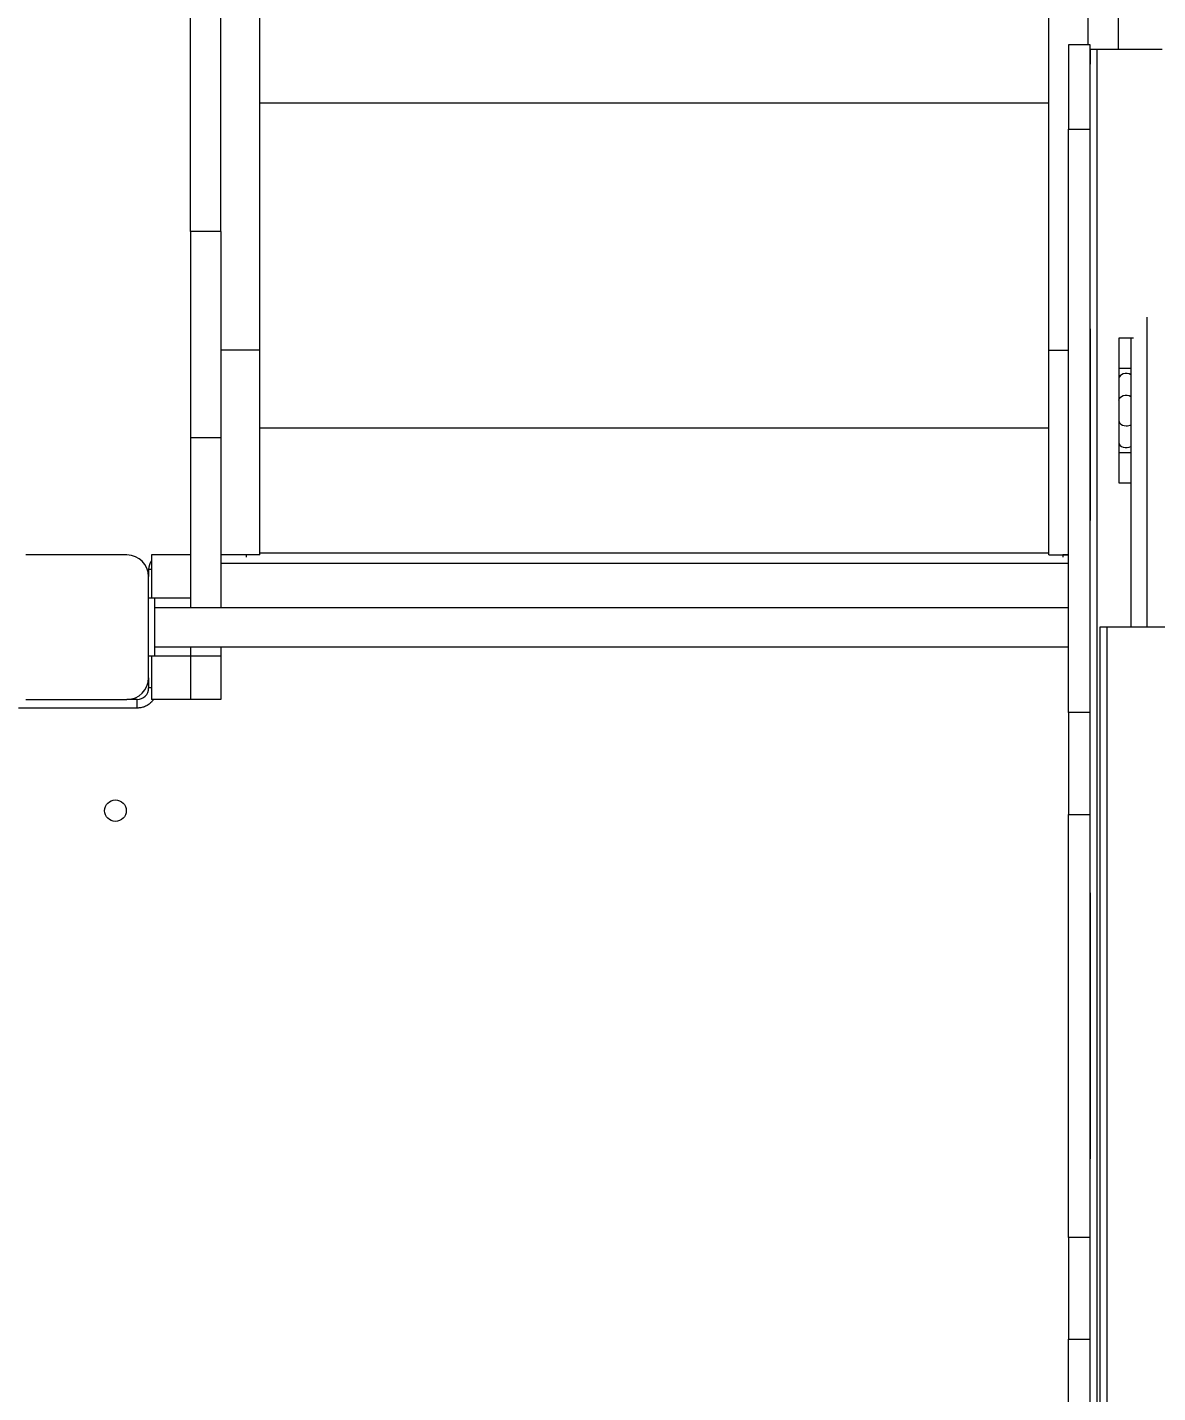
# Model space of a CAD drawing. Header units: millimetres. Extents: x -9110 to 8278, y -6387 to 5914.
# Drawn here: x -2915 to -2133, y 1324 to 2269 of the extents above; entities that cross this region are included whole.
import ezdxf

# ---------------------------------------------------------------- set-up
doc = ezdxf.new("R2010")
doc.units = ezdxf.units.MM
for name, color, linetype in [('DIKOM_ОБЪЕКТ', 7, 'Continuous'), ('DIKOM_РАЗМЕР_ЗОНА', 7, 'Continuous'), ('DIKOM_РАЗМЕР_ОБЪЕКТА', 7, 'Continuous')]:
    doc.layers.add(name, color=color, linetype=linetype)
doc.styles.add('style1', font='arial.ttf', dxfattribs={"width": 0.8})
doc.dimstyles.new('1-50', dxfattribs={"dimtxt": 300, "dimasz": 200, "dimexe": 100, "dimexo": 0, "dimgap": 100, "dimtad": 1, "dimtxsty": 'style1', "dimcen": 200, "dimclrd": 7, "dimclre": 7, "dimclrt": 7, "dimadec": 1, "dimazin": 2, "dimtfac": 1, "dimtmove": 0, "dimatfit": 2, "dimfxl": 0, "dimlwd": 25, "dimlwe": 18, "dimarcsym": 0})

# ---------------------------------------------------------------- blocks, each defined once
blk = doc.blocks.new('*D9')
at = {"layer": 'Defpoints', "color": 0, "transparency": 16777216}
for p in [(-2194.75, 3914.39), (-7206.95, -3406.45), (-367.75, -3406.45)]:
    blk.add_point(p, dxfattribs=at)
at = {"layer": 'DIKOM_РАЗМЕР_ОБЪЕКТА', "color": 7, "lineweight": 18, "transparency": 16777216}
for p, q in [((-2194.75, 3914.39), (-7306.95, 3914.39)), ((-367.75, -3406.45), (-7306.95, -3406.45))]:
    blk.add_line(p, q, dxfattribs=at)
at = {"layer": 'DIKOM_РАЗМЕР_ОБЪЕКТА', "color": 7, "lineweight": 25, "transparency": 16777216}
blk.add_line((-7206.95, 3714.39), (-7206.95, -3206.45), dxfattribs=at)
at = {"layer": 'DIKOM_РАЗМЕР_ОБЪЕКТА', "color": 7, "transparency": 16777216}
for points in [[(-7240.28, 3714.39), (-7173.61, 3714.39), (-7206.95, 3914.39)], [(-7240.28, -3206.45), (-7173.61, -3206.45), (-7206.95, -3406.45)]]:
    blk.add_solid(points, dxfattribs=at)
at = {"layer": 'DIKOM_РАЗМЕР_ОБЪЕКТА', "color": 7, "transparency": 16777216, "insert": (-7460.22, 292.26), "char_height": 300, "attachment_point": 5, "rotation": 90, "style": 'style1'}
blk.add_mtext('7300', dxfattribs=at)
blk = doc.blocks.new('*D10')
at = {"layer": 'Defpoints', "color": 0, "transparency": 16777216}
for p in [(-3851.31, 5914.39), (-8660.16, -5406.45), (-497.85, -5406.45)]:
    blk.add_point(p, dxfattribs=at)
at = {"layer": 'DIKOM_РАЗМЕР_ЗОНА', "color": 7, "lineweight": 18, "transparency": 16777216}
for p, q in [((-3851.31, 5914.39), (-8760.16, 5914.39)), ((-497.85, -5406.45), (-8760.16, -5406.45))]:
    blk.add_line(p, q, dxfattribs=at)
at = {"layer": 'DIKOM_РАЗМЕР_ЗОНА', "color": 7, "lineweight": 25, "transparency": 16777216}
blk.add_line((-8660.16, 5714.39), (-8660.16, -5206.45), dxfattribs=at)
at = {"layer": 'DIKOM_РАЗМЕР_ЗОНА', "color": 7, "transparency": 16777216}
for points in [[(-8693.49, 5714.39), (-8626.83, 5714.39), (-8660.16, 5914.39)], [(-8693.49, -5206.45), (-8626.83, -5206.45), (-8660.16, -5406.45)]]:
    blk.add_solid(points, dxfattribs=at)
at = {"layer": 'DIKOM_РАЗМЕР_ЗОНА', "color": 7, "transparency": 16777216, "insert": (-8913.43, 268.46), "char_height": 300, "attachment_point": 5, "rotation": 90, "style": 'style1'}
blk.add_mtext('11300', dxfattribs=at)

msp = doc.modelspace()

# ---------------------------------------------------------------- linework, layer by layer
at = {"layer": 'DIKOM_ОБЪЕКТ', "color": 7, "linetype": 'Continuous', "lineweight": 15}
for p, q in [((-2802.248, 2127.87), (-2802.248, 2294.013)), ((-2781.248, 2127.87), (-2781.248, 2291.275)), ((-2754.248, 2045.845), (-2754.248, 2289.778)), ((-2208.248, 2045.845), (-2208.248, 2289.778)), ((-2181.248, 2257.009), (-2181.248, 2291.275)), ((-2160.248, 2253.968), (-2160.248, 2294.013)), ((-2179.816, 2257.009), (-2194.816, 2257.009)), ((-2194.816, 2257.009), (-2194.816, 2198.639)), ((-2179.816, 2198.639), (-2179.816, 2257.009)), ((-2179.816, 2253.968), (-2179.816, 2243.791)), ((-2174.816, 2253.968), (-2179.816, 2253.968)), ((-2134.816, 2253.968), (-2174.816, 2253.968)), ((-2174.816, 503.968), (-2174.816, 2253.968)), ((-2129.816, 2253.968), (-2134.816, 2253.968)), ((-2754.248, 2216.984), (-2208.248, 2216.984)), ((-2194.816, 2198.639), (-2179.816, 2198.639)), ((-2194.816, 1794.875), (-2194.816, 2198.639)), ((-2179.816, 1794.875), (-2179.816, 2198.639)), ((-2781.248, 2127.87), (-2802.248, 2127.87)), ((-2802.248, 2127.87), (-2802.248, 1985.119)), ((-2781.248, 2127.87), (-2781.248, 1985.119)), ((-2179.816, 2060.632), (-2179.816, 1927.773)), ((-2140.305, 1853.969), (-2140.305, 2068.669)), ((-2159.816, 2053.968), (-2159.816, 2033.111)), ((-2149.816, 2053.968), (-2159.816, 2053.968)), ((-2754.248, 2045.845), (-2781.248, 2045.845)), ((-2754.248, 1903.969), (-2754.248, 2045.845)), ((-2208.248, 1903.969), (-2208.248, 2045.845)), ((-2208.248, 2045.845), (-2194.816, 2045.845)), ((-2159.816, 2033.111), (-2159.816, 2026.04)), ((-2151.271, 2033.111), (-2159.816, 2033.111)), ((-2159.816, 2026.04), (-2159.816, 2011.039)), ((-2159.816, 2011.039), (-2159.816, 1996.897)), ((-2159.816, 1996.897), (-2159.816, 1981.897)), ((-2781.248, 1985.119), (-2802.248, 1985.119)), ((-2802.248, 1985.119), (-2802.248, 1867.468)), ((-2781.248, 1985.119), (-2781.248, 1867.468)), ((-2754.248, 1992.008), (-2208.248, 1992.008)), ((-2159.816, 1981.897), (-2159.816, 1974.826)), ((-2159.816, 1974.826), (-2159.816, 1953.968)), ((-2159.816, 1974.826), (-2151.265, 1974.826)), ((-2159.816, 1953.968), (-2154.816, 1953.968)), ((-2154.816, 1953.968), (-2151.293, 1953.968)), ((-2846.248, 1903.968), (-2916.248, 1903.968)), ((-2802.248, 1903.975), (-2829.248, 1903.975)), ((-2829.248, 1903.966), (-2829.248, 1903.975)), ((-2802.248, 1903.966), (-2829.248, 1903.966)), ((-2829.248, 1903.966), (-2829.248, 1873.966)), ((-2754.248, 1903.969), (-2781.248, 1903.969)), ((-2763.748, 1903.968), (-2781.248, 1903.968)), ((-2763.748, 1903.968), (-2763.748, 1902.469)), ((-2754.248, 1905.469), (-2208.248, 1905.469)), ((-2208.248, 1903.969), (-2194.816, 1903.969)), ((-2198.748, 1903.968), (-2198.748, 1902.469)), ((-2194.816, 1903.968), (-2198.748, 1903.968)), ((-2831.248, 1893.968), (-2831.248, 1888.968)), ((-2829.248, 1893.968), (-2831.248, 1893.968)), ((-2194.816, 1897.968), (-2781.248, 1897.968)), ((-2831.248, 1818.968), (-2831.248, 1888.968)), ((-2827.248, 1873.969), (-2831.248, 1873.969)), ((-2827.248, 1873.969), (-2827.248, 1833.969)), ((-2802.248, 1873.966), (-2827.248, 1873.966)), ((-2802.248, 1873.966), (-2802.248, 1867.468)), ((-2194.816, 1867.468), (-2827.248, 1867.468)), ((-2173.084, 1853.969), (-2173.084, -1346.032)), ((-2168.084, 1853.969), (-2173.084, 1853.969)), ((-2168.084, -1346.032), (-2168.084, 1853.969)), ((-2128.084, 1853.969), (-2168.084, 1853.969)), ((-2827.248, 1833.969), (-2831.248, 1833.969)), ((-2829.248, 1833.969), (-2829.248, 1803.969)), ((-2827.248, 1840.469), (-2194.816, 1840.469)), ((-2802.248, 1833.969), (-2827.248, 1833.969)), ((-2802.248, 1840.469), (-2802.248, 1833.969)), ((-2802.248, 1833.969), (-2802.248, 1803.969)), ((-2781.248, 1833.969), (-2802.248, 1833.969)), ((-2802.248, 1833.969), (-2802.248, 1803.969)), ((-2781.248, 1840.469), (-2781.248, 1833.969)), ((-2781.248, 1833.969), (-2781.248, 1803.969)), ((-2831.248, 1818.968), (-2831.248, 1811.968)), ((-2829.248, 1811.968), (-2831.248, 1811.968)), ((-2839.248, 1797.969), (-2921.248, 1797.969)), ((-2916.248, 1803.968), (-2846.248, 1803.968)), ((-2839.248, 1803.968), (-2846.248, 1803.968)), ((-2839.248, 1797.969), (-2839.248, 1803.968)), ((-2802.248, 1803.969), (-2829.248, 1803.969)), ((-2781.248, 1803.969), (-2802.248, 1803.969)), ((-2179.816, 1794.875), (-2194.816, 1794.875)), ((-2194.816, 1794.875), (-2194.816, 1724.363)), ((-2179.816, 1724.363), (-2179.816, 1794.875)), ((-2194.816, 1724.363), (-2179.816, 1724.363)), ((-2194.816, 1431.578), (-2194.816, 1724.363)), ((-2179.816, 1431.578), (-2179.816, 1724.363)), ((-2179.816, 1670.047), (-2179.816, 1485.895)), ((-2179.816, 1431.578), (-2194.816, 1431.578)), ((-2194.816, 1431.578), (-2194.816, 1361.066)), ((-2179.816, 1361.066), (-2179.816, 1431.578)), ((-2194.816, 1361.066), (-2179.816, 1361.066)), ((-2194.816, 957.299), (-2194.816, 1361.066)), ((-2179.816, 957.299), (-2179.816, 1361.066))]:
    msp.add_line(p, q, dxfattribs=at)
at = {"layer": 'DIKOM_ОБЪЕКТ', "color": 7, "linetype": 'Continuous', "lineweight": 15, "flags": 128}
for points in [[(-2151.271, 2028.533), (-2151.661, 2028.782), (-2152.824, 2029.282), (-2154.135, 2029.542), (-2155.497, 2029.542), (-2156.808, 2029.282), (-2157.972, 2028.782), (-2158.901, 2028.078), (-2159.527, 2027.223), (-2159.805, 2026.281), (-2159.816, 2026.04)], [(-2159.816, 2011.039), (-2159.805, 2011.281), (-2159.527, 2012.223), (-2158.901, 2013.078), (-2157.972, 2013.782), (-2156.808, 2014.282), (-2155.497, 2014.542), (-2154.135, 2014.542), (-2152.824, 2014.282), (-2151.661, 2013.782), (-2151.265, 2013.529)], [(-2159.816, 1996.897), (-2159.712, 1996.178), (-2159.255, 1995.271), (-2158.47, 1994.484), (-2157.414, 1993.877), (-2156.165, 1993.493), (-2154.816, 1993.362)], [(-2159.816, 1981.897), (-2159.805, 1981.656), (-2159.527, 1980.713), (-2158.901, 1979.859), (-2157.972, 1979.155), (-2156.808, 1978.655), (-2155.497, 1978.395), (-2154.135, 1978.395), (-2152.824, 1978.655), (-2151.661, 1979.155), (-2151.265, 1979.408)]]:
    msp.add_lwpolyline(points, dxfattribs=at)
at = {"layer": 'DIKOM_ОБЪЕКТ', "color": 7, "linetype": 'Continuous', "lineweight": 15}
msp.add_circle((-2854.248, 1726.968), 7.5, dxfattribs=at)
for centre, radius, start, end in [((-2154.705, 1999.539), 6.178, 268.968651, 303.515418), ((-2846.248, 1888.968), 15, 0, 90), ((-2821.248, 1893.968), 10, 143.130102, 180), ((-2846.248, 1818.968), 15, 270, 0), ((-2839.248, 1811.968), 8, 270, 0)]:
    msp.add_arc(centre, radius, start, end, dxfattribs=at)
for points, knots in [([(-2151.305, 1853.969), (-2151.305, 1858.045), (-2151.305, 1869.153), (-2151.305, 1888.86), (-2151.305, 1913.032), (-2151.305, 1938.816), (-2151.305, 1965.758), (-2151.305, 1993.899), (-2151.305, 2023.126), (-2151.305, 2043.601), (-2151.305, 2053.839)], [0, 0, 0, 0, 0.0737157, 0.200907, 0.3341404, 0.4673763, 0.600585, 0.7337224, 0.8668554, 1, 1, 1, 1]), ([(-2827.805, 1803.969), (-2828.295, 1803.313), (-2829.363, 1801.885), (-2831.525, 1800.184), (-2834.024, 1798.885), (-2836.636, 1798.108), (-2838.394, 1798.014), (-2839.248, 1797.969)], [0, 0, 0, 0, 0.1823003, 0.3971344, 0.6075009, 0.809467, 1, 1, 1, 1])]:
    msp.add_open_spline(points, degree=3, knots=knots, dxfattribs=at)

# ---------------------------------------------------------------- dimensions: what is measured, and where the dimension line sits
at = {"layer": 'DIKOM_РАЗМЕР_ЗОНА'}
dim = msp.add_linear_dim(base=(-8660.16, -5406.454), p1=(-3851.314, 5914.391), p2=(-497.849, -5406.454), angle=90, text='11300', dimstyle='1-50', dxfattribs=at)
dim.commit()
dim.dimension.update_dxf_attribs({"geometry": '*D10', "text_midpoint": (-8660.16, 268.455), "dimtype": 160})
at = {"layer": 'DIKOM_РАЗМЕР_ОБЪЕКТА'}
dim = msp.add_linear_dim(base=(-7206.946, -3406.454), p1=(-2194.748, 3914.391), p2=(-367.748, -3406.454), angle=90, text='7300', dimstyle='1-50', dxfattribs=at)
dim.commit()
dim.dimension.update_dxf_attribs({"geometry": '*D9', "text_midpoint": (-7206.946, 292.262), "dimtype": 160})

doc.saveas('drawing.dxf')
